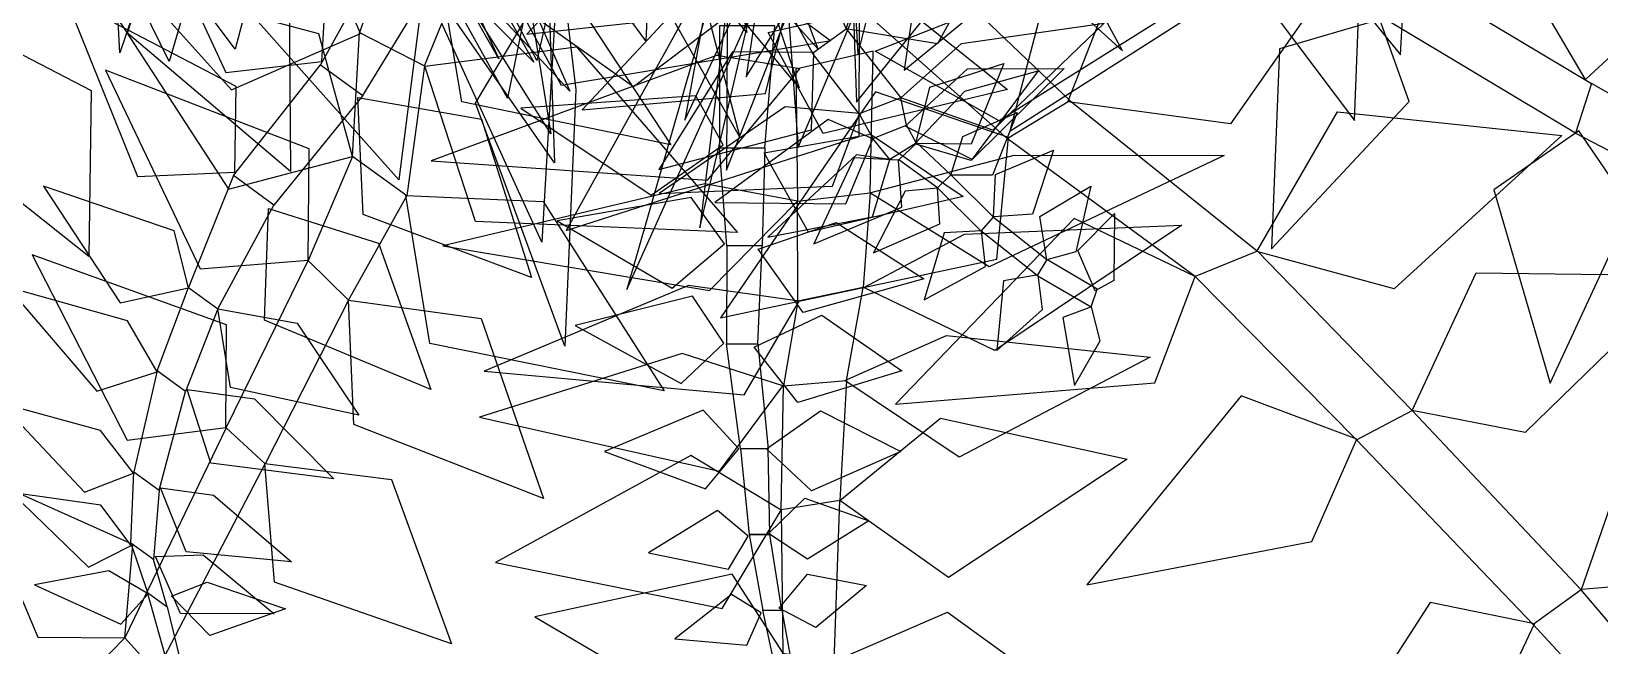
# Model space of a CAD drawing. Extents: x -0.264 to 0.275, y -0.288 to 0.275.
# Drawn here: x -0.00277 to 0.0077, y -0.0089 to -0.0048 of the extents above; entities that cross this region are included whole.
import ezdxf

# ---------------------------------------------------------------- set-up
doc = ezdxf.new("R2010")
doc.units = 0
doc.linetypes.add('LEAF_G', pattern=[10000, 10000, 0])
doc.layers.get('0').update_dxf_attribs({"linetype": 'CONTINUOUS'})

# ---------------------------------------------------------------- blocks, each defined once
blk = doc.blocks.new('12ZPLT15_LEAF')
at = {"color": 3, "linetype": 'BYBLOCK'}
blk.add_3dface([(-0.0308, 0.0192, 238.5559), (-0.6565, -0.157, 239.154), (0.0133, 0.0192, 240.7128), (0.6002, -0.157, 239.1074)], dxfattribs=at)
at = {"color": 3, "linetype": 'LEAF_G'}
blk.add_3dface([(-0.0308, 0.0192, 238.1157), (-0.6475, -0.201, 237.2794), (0.0133, 0.0192, 235.9588), (0.63, -0.201, 237.4114)], dxfattribs=at)

msp = doc.modelspace()

# ---------------------------------------------------------------- linework, layer by layer
at = {"color": 3, "linetype": 'LEAF_G'}
for points in [[(-0.001883, -0.003982, 0.005966), (-0.002061, -0.003629, 0.005966), (-0.003275, -0.004504, 0.006168), (-0.003117, -0.004814, 0.006168)], [(0.000217, -0.004132, 0.000853), (-0.00029, -0.003975, 0.000853), (-0.000582, -0.004806, 0.002221), (-0.000147, -0.005028, 0.002221)], [(-0.000047, -0.004389, 0.00836), (-0.000367, -0.004157, 0.00836), (-0.000843, -0.005022, 0.009314), (-0.000561, -0.005226, 0.009314)], [(0.00319, -0.004328, 0.001438), (0.002761, -0.00464, 0.001438), (0.003744, -0.005513, 0.002249), (0.004162, -0.00526, 0.002249)], [(0.006275, -0.004718, 0.006943), (0.006381, -0.004387, 0.006943), (0.007647, -0.005146, 0.006899), (0.007541, -0.005478, 0.006899)], [(0.002553, -0.004483, 0.006132), (0.002269, -0.004622, 0.006132), (0.002443, -0.004944, 0.006767), (0.002668, -0.004781, 0.006767)], [(-0.000582, -0.004806, 0.002221), (-0.000147, -0.005028, 0.002221), (-0.000267, -0.005896, 0.003444), (-0.000629, -0.005633, 0.003444)], [(0.002193, -0.00476, 0.014302), (0.001822, -0.00476, 0.014302), (0.001823, -0.005575, 0.015391), (0.002126, -0.005575, 0.015391)], [(0.002443, -0.004944, 0.006767), (0.002668, -0.004781, 0.006767), (0.003033, -0.005241, 0.007471), (0.002756, -0.005348, 0.007471)], [(-0.000843, -0.005022, 0.009314), (-0.000561, -0.005226, 0.009314), (-0.001154, -0.005958, 0.010122), (-0.001425, -0.005761, 0.010122)], [(0.002849, -0.00493, 0.001215), (0.002332, -0.005049, 0.001215), (0.002344, -0.005932, 0.002991), (0.002829, -0.005876, 0.002991)], [(0.007647, -0.005146, 0.006899), (0.007541, -0.005478, 0.006899), (0.008805, -0.00614, 0.006821), (0.008895, -0.005857, 0.006821)], [(0.003033, -0.005241, 0.007471), (0.002756, -0.005348, 0.007471), (0.002847, -0.005514, 0.008422), (0.003072, -0.005425, 0.008422)], [(0.003744, -0.005513, 0.002249), (0.004162, -0.00526, 0.002249), (0.005416, -0.006267, 0.00261), (0.005001, -0.006435, 0.00261)], [(0.002847, -0.005514, 0.008422), (0.003072, -0.005425, 0.008422), (0.003137, -0.005544, 0.009159), (0.00296, -0.005654, 0.009159)], [(0.003137, -0.005544, 0.009159), (0.00296, -0.005654, 0.009159), (0.003021, -0.005656, 0.009798), (0.00314, -0.005543, 0.009798)], [(0.003021, -0.005656, 0.009798), (0.00314, -0.005543, 0.009798), (0.003368, -0.005757, 0.010238), (0.003279, -0.005844, 0.010238)], [(-0.000267, -0.005896, 0.003444), (-0.000629, -0.005633, 0.003444), (-0.000926, -0.006328, 0.004334), (-0.000655, -0.006593, 0.004334)], [(0.001823, -0.005575, 0.015391), (0.002126, -0.005575, 0.015391), (0.002107, -0.006231, 0.016301), (0.001872, -0.006231, 0.016301)], [(-0.001154, -0.005958, 0.010122), (-0.001425, -0.005761, 0.010122), (-0.001725, -0.006509, 0.011022), (-0.001529, -0.006652, 0.011022)], [(0.003368, -0.005757, 0.010238), (0.003279, -0.005844, 0.010238), (0.00357, -0.006132, 0.010505), (0.003652, -0.006038, 0.010505)], [(0.002344, -0.005932, 0.002991), (0.002829, -0.005876, 0.002991), (0.002783, -0.00651, 0.004504), (0.002345, -0.0066, 0.004504)], [(0.00357, -0.006132, 0.010505), (0.003652, -0.006038, 0.010505), (0.004009, -0.006323, 0.010638), (0.003944, -0.00643, 0.010638)], [(0.002107, -0.006231, 0.016301), (0.001872, -0.006231, 0.016301), (0.00187, -0.006886, 0.017091), (0.002079, -0.006886, 0.017091)], [(0.005416, -0.006267, 0.00261), (0.005001, -0.006435, 0.00261), (0.006077, -0.007526, 0.002931), (0.006451, -0.007332, 0.002931)], [(-0.000926, -0.006328, 0.004334), (-0.000655, -0.006593, 0.004334), (-0.001212, -0.007688, 0.00485), (-0.001473, -0.007446, 0.00485)], [(0.004009, -0.006323, 0.010638), (0.003944, -0.00643, 0.010638), (0.004305, -0.006639, 0.010717), (0.004345, -0.006521, 0.010717)], [(-0.001725, -0.006509, 0.011022), (-0.001529, -0.006652, 0.011022), (-0.001745, -0.007205, 0.0119), (-0.001935, -0.007067, 0.0119)], [(0.002783, -0.00651, 0.004504), (0.002345, -0.0066, 0.004504), (0.002251, -0.007167, 0.005981), (0.002671, -0.00713, 0.005981)], [(0.00187, -0.006886, 0.017091), (0.002079, -0.006886, 0.017091), (0.002148, -0.007587, 0.017503), (0.001964, -0.007587, 0.017503)], [(-0.001745, -0.007205, 0.0119), (-0.001935, -0.007067, 0.0119), (-0.00209, -0.007742, 0.01273), (-0.001921, -0.007864, 0.01273)], [(0.002251, -0.007167, 0.005981), (0.002671, -0.00713, 0.005981), (0.002626, -0.007933, 0.006993), (0.002235, -0.007996, 0.006993)], [(0.006077, -0.007526, 0.002931), (0.006451, -0.007332, 0.002931), (0.007579, -0.00853, 0.002604), (0.007259, -0.008762, 0.002604)], [(-0.001212, -0.007688, 0.00485), (-0.001473, -0.007446, 0.00485), (-0.00215, -0.00885, 0.004937), (-0.001941, -0.009082, 0.004937)], [(0.002148, -0.007587, 0.017503), (0.001964, -0.007587, 0.017503), (0.002021, -0.00816, 0.017904), (0.00216, -0.00816, 0.017904)], [(-0.00209, -0.007742, 0.01273), (-0.001921, -0.007864, 0.01273), (-0.001959, -0.008326, 0.013423), (-0.002109, -0.008217, 0.013423)], [(0.002626, -0.007933, 0.006993), (0.002235, -0.007996, 0.006993), (0.002245, -0.008952, 0.007734), (0.002588, -0.009009, 0.007734)], [(0.00216, -0.00816, 0.017904), (0.002021, -0.00816, 0.017904), (0.002113, -0.008666, 0.01821), (0.002238, -0.008666, 0.01821)], [(-0.001959, -0.008326, 0.013423), (-0.002109, -0.008217, 0.013423), (-0.001999, -0.008548, 0.013968), (-0.001866, -0.008644, 0.013968)], [(-0.001999, -0.008548, 0.013968), (-0.001866, -0.008644, 0.013968), (-0.001766, -0.009056, 0.01467), (-0.001879, -0.008974, 0.01467)], [(0.007579, -0.00853, 0.002604), (0.007259, -0.008762, 0.002604), (0.008075, -0.009643, 0.002162), (0.008295, -0.009374, 0.002162)], [(0.002113, -0.008666, 0.01821), (0.002238, -0.008666, 0.01821), (0.002335, -0.009192, 0.018556), (0.002226, -0.009192, 0.018556)], [(-0.00215, -0.00885, 0.004937), (-0.001941, -0.009082, 0.004937), (-0.002779, -0.009972, 0.004309), (-0.003011, -0.009731, 0.004309)]]:
    msp.add_3dface(points, dxfattribs=at)

# ---------------------------------------------------------------- block references
at = {"color": 0, "linetype": 'BYBLOCK', "extrusion": (-0.24608, -0.96925, 0), "xscale": 0.0012065, "yscale": 0.0012065, "zscale": 0.0012065, "rotation": 79.27519006751531}
msp.add_blockref('12ZPLT15_LEAF', (0.002791, 0.003142, -0.284395), dxfattribs=at)
at = {"color": 0, "linetype": 'BYBLOCK', "extrusion": (-0.11311, -0.91771, 0.380807), "xscale": 0.0012065, "yscale": 0.0012065, "zscale": 0.0012065, "rotation": 63.45720947189999}
msp.add_blockref('12ZPLT15_LEAF', (0.00257, 0.000208, -0.284426), dxfattribs=at)
at = {"color": 0, "linetype": 'BYBLOCK', "extrusion": (-0.06879, -0.995132, -0.070567), "xscale": 0.0011094861111111, "yscale": 0.0011094861111111, "zscale": 0.0011094861111111, "rotation": 82.13985212766615}
msp.add_blockref('12ZPLT15_LEAF', (0.002127, 0.005131, -0.261437), dxfattribs=at)
at = {"color": 0, "linetype": 'BYBLOCK', "extrusion": (-0.104479, -0.985727, 0.132007), "xscale": 0.0011094861111111, "yscale": 0.0011094861111111, "zscale": 0.0011094861111111, "rotation": 52.88951280136465}
msp.add_blockref('12ZPLT15_LEAF', (0.00293, 0.002776, -0.261353), dxfattribs=at)
at = {"color": 0, "linetype": 'BYBLOCK', "extrusion": (0.29564, -0.909885, 0.291043), "xscale": 0.00108585, "yscale": 0.00108585, "zscale": 0.00108585, "rotation": 33.81753741463028}
msp.add_blockref('12ZPLT15_LEAF', (0.0041, -0.00008, -0.254075), dxfattribs=at)
at = {"color": 0, "linetype": 'BYBLOCK', "extrusion": (-0.21645, -0.960823, 0.173112), "xscale": 0.001016, "yscale": 0.001016, "zscale": 0.001016, "rotation": 70.41219156602742}
msp.add_blockref('12ZPLT15_LEAF', (0.002751, 0.005924, -0.238536), dxfattribs=at)
at = {"color": 0, "linetype": 'BYBLOCK', "extrusion": (-0.30278, -0.945657, -0.118562), "xscale": 0.001016, "yscale": 0.001016, "zscale": 0.001016, "rotation": 19.28134205861216}
msp.add_blockref('12ZPLT15_LEAF', (0.004209, 0.004788, -0.240924), dxfattribs=at)
at = {"color": 0, "linetype": 'BYBLOCK', "extrusion": (-0.003333, -0.992695, -0.120604), "xscale": 0.0008995833333333, "yscale": 0.0008995833333333, "zscale": 0.0008995833333333, "rotation": 67.28687553938194}
msp.add_blockref('12ZPLT15_LEAF', (0.002775, 0.009833, -0.21276), dxfattribs=at)
at = {"color": 0, "linetype": 'BYBLOCK', "extrusion": (0.680749, -0.732517, 0), "xscale": 0.0012065, "yscale": 0.0012065, "zscale": 0.0012065, "rotation": 64.22111586686535}
msp.add_blockref('12ZPLT15_LEAF', (-0.000033, 0.003477, -0.283737), dxfattribs=at)
at = {"color": 0, "linetype": 'BYBLOCK', "extrusion": (-0.232664, -0.920608, -0.313605), "xscale": 0.0009569097222222, "yscale": 0.0009569097222222, "zscale": 0.0009569097222222, "rotation": 60.90958135490514}
msp.add_blockref('12ZPLT15_LEAF', (0.003199, 0.008578, -0.228487), dxfattribs=at)
at = {"color": 0, "linetype": 'BYBLOCK', "extrusion": (0.298829, -0.919701, 0.254659), "xscale": 0.0008875888888889, "yscale": 0.0008875888888889, "zscale": 0.0008875888888889, "rotation": 24.39956604656436}
msp.add_blockref('12ZPLT15_LEAF', (0.004526, 0.000936, -0.206494), dxfattribs=at)
at = {"color": 0, "linetype": 'BYBLOCK', "extrusion": (-0.459202, -0.833971, -0.305985), "xscale": 0.0009569097222222, "yscale": 0.0009569097222222, "zscale": 0.0009569097222222, "rotation": 15.74060417724317}
msp.add_blockref('12ZPLT15_LEAF', (0.005109, 0.005566, -0.229031), dxfattribs=at)
at = {"color": 0, "linetype": 'BYBLOCK', "extrusion": (-0.130988, -0.985981, 0.103358), "xscale": 0.0007902222222222, "yscale": 0.0007902222222222, "zscale": 0.0007902222222222, "rotation": 339.393123036163}
msp.add_blockref('12ZPLT15_LEAF', (0.008234, 0.006374, -0.183406), dxfattribs=at)
at = {"color": 0, "linetype": 'BYBLOCK', "extrusion": (-0.57745, -0.78118, -0.237296), "xscale": 0.0008995833333333, "yscale": 0.0008995833333333, "zscale": 0.0008995833333333, "rotation": 9.073295323595385}
msp.add_blockref('12ZPLT15_LEAF', (0.006264, 0.006176, -0.215834), dxfattribs=at)
at = {"color": 0, "linetype": 'BYBLOCK', "extrusion": (-0.442293, -0.891601, -0.097078), "xscale": 0.0007902222222222, "yscale": 0.0007902222222222, "zscale": 0.0007902222222222, "rotation": 339.6129398150738}
msp.add_blockref('12ZPLT15_LEAF', (0.007698, 0.007037, -0.187738), dxfattribs=at)
at = {"color": 0, "linetype": 'BYBLOCK', "extrusion": (-0.765801, -0.556387, -0.322464), "xscale": 0.0012065, "yscale": 0.0012065, "zscale": 0.0012065, "rotation": 346.7886705129242}
msp.add_blockref('12ZPLT15_LEAF', (0.005407, 0.001454, -0.287799), dxfattribs=at)
at = {"color": 0, "linetype": 'BYBLOCK', "extrusion": (-0.814692, -0.4867, -0.315277), "xscale": 0.0011094861111111, "yscale": 0.0011094861111111, "zscale": 0.0011094861111111, "rotation": 350.5135742196956}
msp.add_blockref('12ZPLT15_LEAF', (0.006682, 0.001938, -0.265746), dxfattribs=at)
at = {"color": 0, "linetype": 'BYBLOCK', "extrusion": (-0.794311, -0.577101, 0.189802), "xscale": 0.0008995833333333, "yscale": 0.0008995833333333, "zscale": 0.0008995833333333, "rotation": 318.2149932371997}
msp.add_blockref('12ZPLT15_LEAF', (0.011365, 0.002691, -0.21482), dxfattribs=at)
at = {"color": 0, "linetype": 'BYBLOCK', "extrusion": (-0.880253, -0.454245, 0.137174), "xscale": 0.0009569097222222, "yscale": 0.0009569097222222, "zscale": 0.0009569097222222, "rotation": 333.9580680110397}
msp.add_blockref('12ZPLT15_LEAF', (0.009492, 0.003171, -0.229804), dxfattribs=at)
at = {"color": 0, "linetype": 'BYBLOCK', "extrusion": (-0.921594, -0.371593, -0.112171), "xscale": 0.001016, "yscale": 0.001016, "zscale": 0.001016, "rotation": 342.614824685011}
msp.add_blockref('12ZPLT15_LEAF', (0.007862, 0.002302, -0.244882), dxfattribs=at)
at = {"color": 0, "linetype": 'BYBLOCK', "extrusion": (-0.772321, -0.561124, 0.297758), "xscale": 0.0006321777777778, "yscale": 0.0006321777777778, "zscale": 0.0006321777777778, "rotation": 22.95709802978202}
msp.add_blockref('12ZPLT15_LEAF', (0.005459, 0.006217, -0.147908), dxfattribs=at)
at = {"color": 0, "linetype": 'BYBLOCK', "extrusion": (-0.88423, -0.45543, -0.103542), "xscale": 0.0007655277777778, "yscale": 0.0007655277777778, "zscale": 0.0007655277777778, "rotation": 19.31692221400462}
msp.add_blockref('12ZPLT15_LEAF', (0.004523, 0.005398, -0.183098), dxfattribs=at)
at = {"color": 0, "linetype": 'BYBLOCK', "extrusion": (-0.890653, -0.435974, 0.129091), "xscale": 0.0007196666666667, "yscale": 0.0007196666666667, "zscale": 0.0007196666666667, "rotation": 19.07007424709056}
msp.add_blockref('12ZPLT15_LEAF', (0.005174, 0.006097, -0.170898), dxfattribs=at)
at = {"color": 0, "linetype": 'BYBLOCK', "extrusion": (-0.945337, -0.22427, -0.236728), "xscale": 0.0012065, "yscale": 0.0012065, "zscale": 0.0012065, "rotation": 58.28620451028615}
msp.add_blockref('12ZPLT15_LEAF', (0.005496, 0.000873, -0.28919), dxfattribs=at)
at = {"color": 0, "linetype": 'BYBLOCK', "extrusion": (-0.71655, -0.68057, -0.152909), "xscale": 0.0003725333333333, "yscale": 0.0003725333333333, "zscale": 0.0003725333333333, "rotation": 11.2726282469654}
msp.add_blockref('12ZPLT15_LEAF', (0.006193, 0.009928, -0.088678), dxfattribs=at)
at = {"color": 0, "linetype": 'BYBLOCK', "extrusion": (-0.92644, -0.354768, 0.12589), "xscale": 0.0006752166666667, "yscale": 0.0006752166666667, "zscale": 0.0006752166666667, "rotation": 44.4250608720355}
msp.add_blockref('12ZPLT15_LEAF', (0.006003, 0.007505, -0.160794), dxfattribs=at)
at = {"color": 0, "linetype": 'BYBLOCK', "extrusion": (-0.199706, -0.856776, 0.47545), "xscale": 0.0002822222222222, "yscale": 0.0002822222222222, "zscale": 0.0002822222222222, "rotation": 321.3061668756548}
msp.add_blockref('12ZPLT15_LEAF', (0.005705, 0.006832, -0.057392), dxfattribs=at)
at = {"color": 0, "linetype": 'BYBLOCK', "extrusion": (-0.801167, -0.492848, -0.339458), "xscale": 0.0004741333333333, "yscale": 0.0004741333333333, "zscale": 0.0004741333333333, "rotation": 46.47410301870848}
msp.add_blockref('12ZPLT15_LEAF', (0.006383, 0.008733, -0.11579), dxfattribs=at)
at = {"color": 0, "linetype": 'BYBLOCK', "extrusion": (-0.468096, -0.819302, 0.331105), "xscale": 0.0002822222222222, "yscale": 0.0002822222222222, "zscale": 0.0002822222222222, "rotation": 335.18877122496}
msp.add_blockref('12ZPLT15_LEAF', (0.006623, 0.008847, -0.060383), dxfattribs=at)
at = {"color": 0, "linetype": 'BYBLOCK', "extrusion": (-0.644867, -0.744814, 0.171459), "xscale": 0.0002822222222222, "yscale": 0.0002822222222222, "zscale": 0.0002822222222222, "rotation": 358.2212333699781}
msp.add_blockref('12ZPLT15_LEAF', (0.006722, 0.009957, -0.063262), dxfattribs=at)
at = {"color": 0, "linetype": 'BYBLOCK', "extrusion": (-0.964833, -0.202117, 0.168064), "xscale": 0.001016, "yscale": 0.001016, "zscale": 0.001016, "rotation": 51.79343665447134}
msp.add_blockref('12ZPLT15_LEAF', (0.006977, 0.00465, -0.242547), dxfattribs=at)
at = {"color": 0, "linetype": 'BYBLOCK', "extrusion": (-0.716023, -0.698076, 0), "xscale": 0.0002822222222222, "yscale": 0.0002822222222222, "zscale": 0.0002822222222222, "rotation": 26.40582443726318}
msp.add_blockref('12ZPLT15_LEAF', (0.006484, 0.010237, -0.065594), dxfattribs=at)
at = {"color": 0, "linetype": 'BYBLOCK', "extrusion": (-0.891993, -0.342394, -0.295151), "xscale": 0.0005503333333333, "yscale": 0.0005503333333333, "zscale": 0.0005503333333333, "rotation": 34.82942656662228}
msp.add_blockref('12ZPLT15_LEAF', (0.006189, 0.007822, -0.134415), dxfattribs=at)
at = {"color": 0, "linetype": 'BYBLOCK', "extrusion": (-0.986903, -0.161316, 0), "xscale": 0.0008995833333333, "yscale": 0.0008995833333333, "zscale": 0.0008995833333333, "rotation": 22.71551019762269}
msp.add_blockref('12ZPLT15_LEAF', (0.008285, 0.006988, -0.215517), dxfattribs=at)
at = {"color": 0, "linetype": 'BYBLOCK', "extrusion": (-0.989662, -0.114655, -0.086156), "xscale": 0.0011094861111111, "yscale": 0.0011094861111111, "zscale": 0.0011094861111111, "rotation": 59.33334209834914}
msp.add_blockref('12ZPLT15_LEAF', (0.006198, 0.002835, -0.26657), dxfattribs=at)
at = {"color": 0, "linetype": 'BYBLOCK', "extrusion": (-0.984605, -0.088121, 0.150957), "xscale": 0.0009569097222222, "yscale": 0.0009569097222222, "zscale": 0.0009569097222222, "rotation": 48.00033580217362}
msp.add_blockref('12ZPLT15_LEAF', (0.007372, 0.006194, -0.228948), dxfattribs=at)
at = {"color": 0, "linetype": 'BYBLOCK', "extrusion": (-0.955791, -0.265184, -0.127051), "xscale": 0.0002822222222222, "yscale": 0.0002822222222222, "zscale": 0.0002822222222222, "rotation": 5.519040390910551}
msp.add_blockref('12ZPLT15_LEAF', (0.008939, 0.018091, -0.069345), dxfattribs=at)
at = {"color": 0, "linetype": 'BYBLOCK', "extrusion": (-0.975732, -0.141437, -0.167162), "xscale": 0.0003175, "yscale": 0.0003175, "zscale": 0.0003175, "rotation": 358.7295238549212}
msp.add_blockref('12ZPLT15_LEAF', (0.008386, 0.017512, -0.079545), dxfattribs=at)
at = {"color": 0, "linetype": 'BYBLOCK', "extrusion": (-0.244484, 0.937191, -0.248798), "xscale": 0.0012065, "yscale": 0.0012065, "zscale": 0.0012065, "rotation": 71.37567645005605}
msp.add_blockref('12ZPLT15_LEAF', (-0.000488, 0.002758, -0.291409), dxfattribs=at)
at = {"color": 0, "linetype": 'BYBLOCK', "extrusion": (-0.375105, 0.896213, -0.236852), "xscale": 0.0011094861111111, "yscale": 0.0011094861111111, "zscale": 0.0011094861111111, "rotation": 64.38194057481361}
msp.add_blockref('12ZPLT15_LEAF', (-0.000162, 0.003843, -0.268584), dxfattribs=at)
at = {"color": 0, "linetype": 'BYBLOCK', "extrusion": (-0.407997, 0.884498, -0.226277), "xscale": 0.001016, "yscale": 0.001016, "zscale": 0.001016, "rotation": 64.55416175290362}
msp.add_blockref('12ZPLT15_LEAF', (-0.000181, 0.004787, -0.246498), dxfattribs=at)
at = {"color": 0, "linetype": 'BYBLOCK', "extrusion": (-0.307857, 0.928043, 0.209665), "xscale": 0.0008995833333333, "yscale": 0.0008995833333333, "zscale": 0.0008995833333333, "rotation": 58.69913012525871}
msp.add_blockref('12ZPLT15_LEAF', (-0.000381, 0.010806, -0.215253), dxfattribs=at)
at = {"color": 0, "linetype": 'BYBLOCK', "extrusion": (-0.071624, 0.992552, 0.098546), "xscale": 0.0011094861111111, "yscale": 0.0011094861111111, "zscale": 0.0011094861111111, "rotation": 56.58446435402508}
msp.add_blockref('12ZPLT15_LEAF', (-0.000177, 0.003288, -0.267732), dxfattribs=at)
at = {"color": 0, "linetype": 'BYBLOCK', "extrusion": (-0.188465, 0.935192, 0.299827), "xscale": 0.001016, "yscale": 0.001016, "zscale": 0.001016, "rotation": 51.31803853861636}
msp.add_blockref('12ZPLT15_LEAF', (0.000421, 0.005225, -0.244067), dxfattribs=at)
at = {"color": 0, "linetype": 'BYBLOCK', "extrusion": (-0.02072, 0.985827, 0.166483), "xscale": 0.0012065, "yscale": 0.0012065, "zscale": 0.0012065, "rotation": 64.13041789614397}
msp.add_blockref('12ZPLT15_LEAF', (-0.000631, 0.001814, -0.291387), dxfattribs=at)
at = {"color": 0, "linetype": 'BYBLOCK', "extrusion": (-0.236233, 0.959606, -0.152806), "xscale": 0.0007902222222222, "yscale": 0.0007902222222222, "zscale": 0.0007902222222222, "rotation": 40.95649301072098}
msp.add_blockref('12ZPLT15_LEAF', (-0.000129, 0.011553, -0.193346), dxfattribs=at)
at = {"color": 0, "linetype": 'BYBLOCK', "extrusion": (-0.080172, 0.965511, -0.24771), "xscale": 0.0007902222222222, "yscale": 0.0007902222222222, "zscale": 0.0007902222222222, "rotation": 40.34567610425576}
msp.add_blockref('12ZPLT15_LEAF', (-0.000185, 0.011869, -0.194686), dxfattribs=at)
at = {"color": 0, "linetype": 'BYBLOCK', "extrusion": (-0.307856, 0.933822, 0.182212), "xscale": 0.0009569097222222, "yscale": 0.0009569097222222, "zscale": 0.0009569097222222, "rotation": 4.457616008635196}
msp.add_blockref('12ZPLT15_LEAF', (0.002104, 0.00597, -0.230172), dxfattribs=at)
at = {"color": 0, "linetype": 'BYBLOCK', "extrusion": (-0.105205, 0.97771, -0.181699), "xscale": 0.0007902222222222, "yscale": 0.0007902222222222, "zscale": 0.0007902222222222, "rotation": 38.15157054570999}
msp.add_blockref('12ZPLT15_LEAF', (0.000158, 0.01303, -0.194216), dxfattribs=at)
at = {"color": 0, "linetype": 'BYBLOCK', "extrusion": (-0.244976, 0.964136, -0.102116), "xscale": 0.0008440208333333, "yscale": 0.0008440208333333, "zscale": 0.0008440208333333, "rotation": 62.39922366960059}
msp.add_blockref('12ZPLT15_LEAF', (0.000685, 0.014176, -0.206124), dxfattribs=at)
at = {"color": 0, "linetype": 'BYBLOCK', "extrusion": (-0.45008, 0.891857, 0.044937), "xscale": 0.0008995833333333, "yscale": 0.0008995833333333, "zscale": 0.0008995833333333, "rotation": 0.3279342980702916}
msp.add_blockref('12ZPLT15_LEAF', (0.003503, 0.006056, -0.216644), dxfattribs=at)
at = {"color": 0, "linetype": 'BYBLOCK', "extrusion": (-0.435319, 0.900276, 0), "xscale": 0.0007174177083333, "yscale": 0.0007174177083333, "zscale": 0.0007174177083333, "rotation": 67.37617804914501}
msp.add_blockref('12ZPLT15_LEAF', (0.001531, 0.015519, -0.174319), dxfattribs=at)
at = {"color": 0, "linetype": 'BYBLOCK', "extrusion": (-0.467012, 0.855602, 0.223261), "xscale": 0.000619125, "yscale": 0.000619125, "zscale": 0.000619125, "rotation": 73.56743515825497}
msp.add_blockref('12ZPLT15_LEAF', (0.001895, 0.01676, -0.147037), dxfattribs=at)
at = {"color": 0, "linetype": 'BYBLOCK', "extrusion": (-0.302354, 0.930551, 0.206534), "xscale": 0.0005503333333333, "yscale": 0.0005503333333333, "zscale": 0.0005503333333333, "rotation": 85.45373794964208}
msp.add_blockref('12ZPLT15_LEAF', (0.001218, 0.017773, -0.131053), dxfattribs=at)
at = {"color": 0, "linetype": 'BYBLOCK', "extrusion": (-0.445525, 0.868355, -0.217872), "xscale": 0.0007902222222222, "yscale": 0.0007902222222222, "zscale": 0.0007902222222222, "rotation": 0.4853307192192116}
msp.add_blockref('12ZPLT15_LEAF', (0.004994, 0.00544, -0.192305), dxfattribs=at)
at = {"color": 0, "linetype": 'BYBLOCK', "extrusion": (-0.805927, 0.58554, 0.087318), "xscale": 0.0008995833333333, "yscale": 0.0008995833333333, "zscale": 0.0008995833333333, "rotation": 24.04240939826841}
msp.add_blockref('12ZPLT15_LEAF', (0.003611, 0.008534, -0.216009), dxfattribs=at)
at = {"color": 0, "linetype": 'BYBLOCK', "extrusion": (-0.910155, 0.264049, 0.319212), "xscale": 0.0012065, "yscale": 0.0012065, "zscale": 0.0012065, "rotation": 23.21718438188041}
msp.add_blockref('12ZPLT15_LEAF', (0.003947, 0.001141, -0.288321), dxfattribs=at)
at = {"color": 0, "linetype": 'BYBLOCK', "extrusion": (-0.228964, 0.951162, -0.20704), "xscale": 0.0003175, "yscale": 0.0003175, "zscale": 0.0003175, "rotation": 352.6429353989408}
msp.add_blockref('12ZPLT15_LEAF', (0.002519, 0.018495, -0.083379), dxfattribs=at)
at = {"color": 0, "linetype": 'BYBLOCK', "extrusion": (-0.174007, 0.964863, -0.196879), "xscale": 0.0002998611111111, "yscale": 0.0002998611111111, "zscale": 0.0002998611111111, "rotation": 324.6967543610248}
msp.add_blockref('12ZPLT15_LEAF', (0.002705, 0.018301, -0.079113), dxfattribs=at)
at = {"color": 0, "linetype": 'BYBLOCK', "extrusion": (-0.002757, 0.976458, -0.215691), "xscale": 0.0002645833333333, "yscale": 0.0002645833333333, "zscale": 0.0002645833333333, "rotation": 295.0796045236422}
msp.add_blockref('12ZPLT15_LEAF', (0.002192, 0.017601, -0.071373), dxfattribs=at)
at = {"color": 0, "linetype": 'BYBLOCK', "extrusion": (-0.880301, 0.447252, 0.158229), "xscale": 0.0011094861111111, "yscale": 0.0011094861111111, "zscale": 0.0011094861111111, "rotation": 18.23305469868124}
msp.add_blockref('12ZPLT15_LEAF', (0.004589, 0.002475, -0.265964), dxfattribs=at)
at = {"color": 0, "linetype": 'BYBLOCK', "extrusion": (-0.694715, 0.691071, -0.199482), "xscale": 0.0007902222222222, "yscale": 0.0007902222222222, "zscale": 0.0007902222222222, "rotation": 2.313701336929975}
msp.add_blockref('12ZPLT15_LEAF', (0.004158, 0.008513, -0.193242), dxfattribs=at)
at = {"color": 0, "linetype": 'BYBLOCK', "extrusion": (-0.885542, 0.192032, -0.423012), "xscale": 0.0008440208333333, "yscale": 0.0008440208333333, "zscale": 0.0008440208333333, "rotation": 26.92631526010542}
msp.add_blockref('12ZPLT15_LEAF', (0.004272, 0.011689, -0.209874), dxfattribs=at)
at = {"color": 0, "linetype": 'BYBLOCK', "extrusion": (-0.797688, 0.579554, 0.166764), "xscale": 0.001016, "yscale": 0.001016, "zscale": 0.001016, "rotation": 20.74333543133366}
msp.add_blockref('12ZPLT15_LEAF', (0.004964, 0.003887, -0.244557), dxfattribs=at)
at = {"color": 0, "linetype": 'BYBLOCK', "extrusion": (-0.676097, 0.725822, -0.12679), "xscale": 0.00075961875, "yscale": 0.00075961875, "zscale": 0.00075961875, "rotation": 20.69332130735222}
msp.add_blockref('12ZPLT15_LEAF', (0.004974, 0.009602, -0.1857), dxfattribs=at)
at = {"color": 0, "linetype": 'BYBLOCK', "extrusion": (-0.714823, 0.699306, 0), "xscale": 0.00086121875, "yscale": 0.00086121875, "zscale": 0.00086121875, "rotation": 0.2922020955909724}
msp.add_blockref('12ZPLT15_LEAF', (0.005197, 0.004317, -0.209212), dxfattribs=at)
at = {"color": 0, "linetype": 'BYBLOCK', "extrusion": (-0.903176, 0.180671, -0.389399), "xscale": 0.0006879166666667, "yscale": 0.0006879166666667, "zscale": 0.0006879166666667, "rotation": 34.78997240768224}
msp.add_blockref('12ZPLT15_LEAF', (0.00511, 0.012987, -0.172747), dxfattribs=at)
at = {"color": 0, "linetype": 'BYBLOCK', "extrusion": (-0.804946, 0.584828, -0.100192), "xscale": 0.0005503333333333, "yscale": 0.0005503333333333, "zscale": 0.0005503333333333, "rotation": 29.73420136908086}
msp.add_blockref('12ZPLT15_LEAF', (0.0063, 0.010706, -0.134808), dxfattribs=at)
at = {"color": 0, "linetype": 'BYBLOCK', "extrusion": (-0.965875, 0.152958, -0.209019), "xscale": 0.0005334, "yscale": 0.0005334, "zscale": 0.0005334, "rotation": 22.90466266837301}
msp.add_blockref('12ZPLT15_LEAF', (0.00587, 0.015325, -0.13339), dxfattribs=at)
at = {"color": 0, "linetype": 'BYBLOCK', "extrusion": (-0.727648, 0.675508, -0.119238), "xscale": 0.000809625, "yscale": 0.000809625, "zscale": 0.000809625, "rotation": 0.210233714694756}
msp.add_blockref('12ZPLT15_LEAF', (0.006484, 0.004308, -0.197673), dxfattribs=at)
at = {"color": 0, "linetype": 'BYBLOCK', "extrusion": (-0.858519, 0.505362, 0.086916), "xscale": 0.0005334, "yscale": 0.0005334, "zscale": 0.0005334, "rotation": 40.39078445619737}
msp.add_blockref('12ZPLT15_LEAF', (0.007095, 0.012036, -0.128123), dxfattribs=at)
at = {"color": 0, "linetype": 'BYBLOCK', "extrusion": (-0.967687, 0.133932, -0.213646), "xscale": 0.0004741333333333, "yscale": 0.0004741333333333, "zscale": 0.0004741333333333, "rotation": 8.258106092068358}
msp.add_blockref('12ZPLT15_LEAF', (0.006577, 0.016056, -0.119464), dxfattribs=at)
at = {"color": 0, "linetype": 'BYBLOCK', "extrusion": (-0.862056, 0.470503, 0.188378), "xscale": 0.0004741333333333, "yscale": 0.0004741333333333, "zscale": 0.0004741333333333, "rotation": 46.17161478004393}
msp.add_blockref('12ZPLT15_LEAF', (0.007822, 0.012879, -0.112548), dxfattribs=at)
at = {"color": 0, "linetype": 'BYBLOCK', "extrusion": (-0.994006, -1.50975e-17, -0.109326), "xscale": 0.0004191, "yscale": 0.0004191, "zscale": 0.0004191, "rotation": 3.266635509315713}
msp.add_blockref('12ZPLT15_LEAF', (0.0076, 0.017173, -0.103833), dxfattribs=at)
at = {"color": 0, "linetype": 'BYBLOCK', "extrusion": (-0.669594, 0.742727, 0), "xscale": 0.0007112, "yscale": 0.0007112, "zscale": 0.0007112, "rotation": 352.2179710187746}
msp.add_blockref('12ZPLT15_LEAF', (0.007543, 0.00492, -0.174794), dxfattribs=at)
at = {"color": 0, "linetype": 'BYBLOCK', "extrusion": (-0.880772, 0.407658, 0.240948), "xscale": 0.0004191, "yscale": 0.0004191, "zscale": 0.0004191, "rotation": 38.57502728196478}
msp.add_blockref('12ZPLT15_LEAF', (0.008371, 0.01343, -0.098238), dxfattribs=at)
at = {"color": 0, "linetype": 'BYBLOCK', "extrusion": (-0.94674, 0.090411, 0.309045), "xscale": 0.0003725333333333, "yscale": 0.0003725333333333, "zscale": 0.0003725333333333, "rotation": 41.8497750179111}
msp.add_blockref('12ZPLT15_LEAF', (0.008721, 0.012964, -0.083426), dxfattribs=at)
at = {"color": 0, "linetype": 'BYBLOCK', "extrusion": (-0.969343, 0.162125, -0.184631), "xscale": 0.0007902222222222, "yscale": 0.0007902222222222, "zscale": 0.0007902222222222, "rotation": 9.877165659943444}
msp.add_blockref('12ZPLT15_LEAF', (0.008485, 0.006891, -0.193567), dxfattribs=at)

doc.saveas('drawing.dxf')
